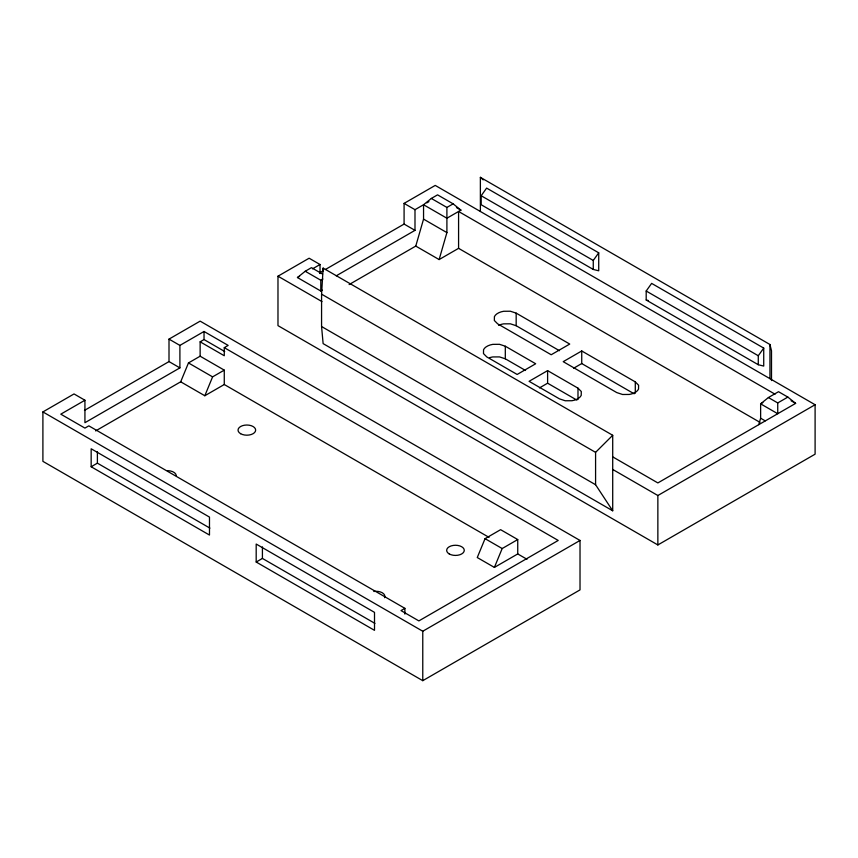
<?xml version="1.0" encoding="UTF-8"?>
<svg xmlns="http://www.w3.org/2000/svg" width="858" height="858" viewBox="0 0 858 858"><rect width="100%" height="100%" fill="white"/><g stroke="black" fill="none" stroke-linecap="round" stroke-linejoin="round"><path stroke-width="1.29" d="M321.568 326.533L321.578 294.165L323.134 268.104L612.709 435.285L612.709 510.789L323.123 343.618L321.568 326.533L595.581 484.727L612.709 510.789M323.134 270.731L323.134 268.104M595.581 484.727L595.581 452.359L612.709 435.285M758.279 364.725L758.279 355.738L763.727 348.101L651.63 283.387L646.192 291.023L646.192 300.01L758.279 364.725L763.727 366.076L763.727 348.101M769.948 378.657L769.948 344.508L480.373 177.327L480.383 211.476M349.12 284.566L415.765 246.085L423.552 219.122L423.552 204.74L431.338 198.445L437.559 194.852L453.131 203.839L460.918 210.135L446.9 218.222L423.552 204.74L414.993 209.684L404.086 203.389L404.086 224.067L325.332 269.53M415.765 246.085L439.124 259.566L446.9 232.604L446.9 207.432L431.338 198.445M758.772 424.646L760.628 418.221L760.628 403.839L768.403 397.544L778.528 391.709L787.859 397.093L795.634 403.378L657.861 482.925L612.687 456.853M95.646 430.909L180.684 381.81L188.47 362.934L200.139 356.199L224.27 370.13L224.27 384.513L489.049 537.376M180.684 381.81L204.815 395.742L212.602 376.866L224.27 370.13M517.739 553.936L517.739 539.553L500.611 529.676L485.049 538.663L477.262 557.539L494.39 567.417L517.739 553.936L526.994 559.277M494.39 567.417L502.177 548.541L517.739 539.553M481.177 195.742L486.625 188.095L598.723 252.82L598.723 270.796L593.264 269.444L481.177 204.73L481.177 195.742L593.264 260.457L593.264 269.444M593.264 260.457L598.723 252.82M322.351 290.133L320.795 291.023L297.447 277.542L305.234 271.257L311.454 267.653L322.576 274.077M84.459 410.403L169.005 361.583L169.005 339.114L200.139 321.139L580.019 540.454L580.019 589.896L422.769 680.673L42.9 461.357L42.9 411.926L74.035 393.94L84.931 400.236L84.931 422.704L179.901 367.878L179.901 345.409L204.032 331.478L228.164 345.409L224.27 347.651L224.27 355.748L200.139 341.816L200.139 356.199M404.086 203.389L435.231 185.414L815.1 404.729L815.1 454.172L657.861 544.948L277.981 325.632L277.981 276.201L309.127 258.215L320.023 264.511L320.023 273.552M84.931 400.236L60.8 414.167L84.931 428.099L88.824 425.858L404.901 608.343L404.901 614.114M297.447 277.542L299.603 276.297M312.526 268.833L320.023 264.511M426.78 202.874L428.936 201.63M200.139 341.816L204.032 339.564L224.721 351.512M319.541 272.876L323.016 270.871M305.234 271.257L320.795 280.244L322.876 279.043M446.9 207.432L453.131 203.839M336.239 275.826L414.993 230.352L414.993 209.684M439.124 259.566L458.58 248.337L759.963 422.34M204.815 395.742L224.27 384.513M91.162 466.752L209.481 535.06L209.481 517.084L91.162 448.777L91.162 466.752L97.394 463.159L209.91 528.12M547.608 370.624L529.086 381.317L559.459 398.863L565.24 400.761L571.954 400.729A13.32 7.69 0 0 0 581.22 395.377L581.284 391.505L577.992 388.159L547.608 370.624L547.608 383.204L576.866 400.096M581.735 350.965L563.213 361.668L616.773 392.589L622.554 394.487L629.268 394.455A13.32 7.69 0 0 0 638.524 389.103L638.599 385.231L635.295 381.896L581.735 350.965L581.735 363.556L634.159 393.811M539.5 387.891L547.608 383.204M573.627 368.232L581.735 363.556M256.188 562.033L374.506 630.34L374.506 612.365L256.188 544.047L256.188 562.033L262.419 558.429L374.935 623.401M404.901 608.343L401.008 610.585L418.876 620.902L558.215 540.454L224.27 347.651M762.848 402.552L760.628 403.839L777.745 413.728L777.734 402.938L768.403 397.544M777.734 402.938L787.859 397.093M42.9 411.926L422.769 631.241L580.019 540.454M657.861 544.948L657.861 495.516L815.1 404.729M646.192 300.01L648.369 300.547M516.173 313.138L510.392 311.229L503.678 311.272A13.32 7.69 0 0 0 494.412 316.623L494.347 320.495L497.64 323.831L551.201 354.751L569.733 344.058L516.173 313.138L516.173 325.718L559.47 350.718M516.173 325.718L510.392 323.82L503.678 323.852A13.32 7.69 0 0 0 498.67 325.386M505.308 346.224L499.528 344.315L492.814 344.358A13.32 7.69 0 0 0 483.547 349.71L483.483 353.582L486.776 356.917L517.159 374.463L535.682 363.76L505.308 346.224L505.308 358.805L525.557 370.495M505.308 358.805L499.528 356.907L492.814 356.939A13.32 7.69 0 0 0 489.671 357.711M646.192 291.023L758.279 355.738M456.467 207.561L460.918 210.135M791.076 400.75L795.634 403.378M775.031 394.187L458.58 211.476L458.58 248.337M423.552 219.122L446.9 232.604M760.628 418.221L765.197 420.86M404.086 224.067L414.993 230.352M321.578 294.165L595.581 452.359M277.981 276.201L321.975 301.598M612.709 469.444L657.861 495.516M169.005 339.114L179.901 345.409M188.47 362.934L212.602 376.866M485.049 538.663L502.177 548.541M169.005 361.583L179.901 367.878M480.373 177.327L483.226 179.869M769.948 344.508L771.503 350.793L771.503 380.566M635.295 381.896L635.295 393.221M577.992 388.159L577.992 399.485M422.769 631.241L422.769 680.673M320.795 280.244L320.795 291.023M262.419 546.878L262.419 558.429M204.032 331.478L204.032 339.564M97.394 451.598L97.394 463.159M167.449 470.656A8.805 5.084 0 0 1 176.255 475.74M373.788 591.462A8.805 5.084 0 0 1 384.577 597.694M240.615 433.698A8.805 5.084 0 0 0 255.352 431.424A8.805 5.084 0 0 0 244.573 425.193A8.805 5.084 0 0 0 240.615 433.698M449.238 553.936A8.805 5.084 0 0 0 463.974 551.662A8.805 5.084 0 0 0 453.185 545.431A8.805 5.084 0 0 0 449.238 553.936"/></g></svg>
